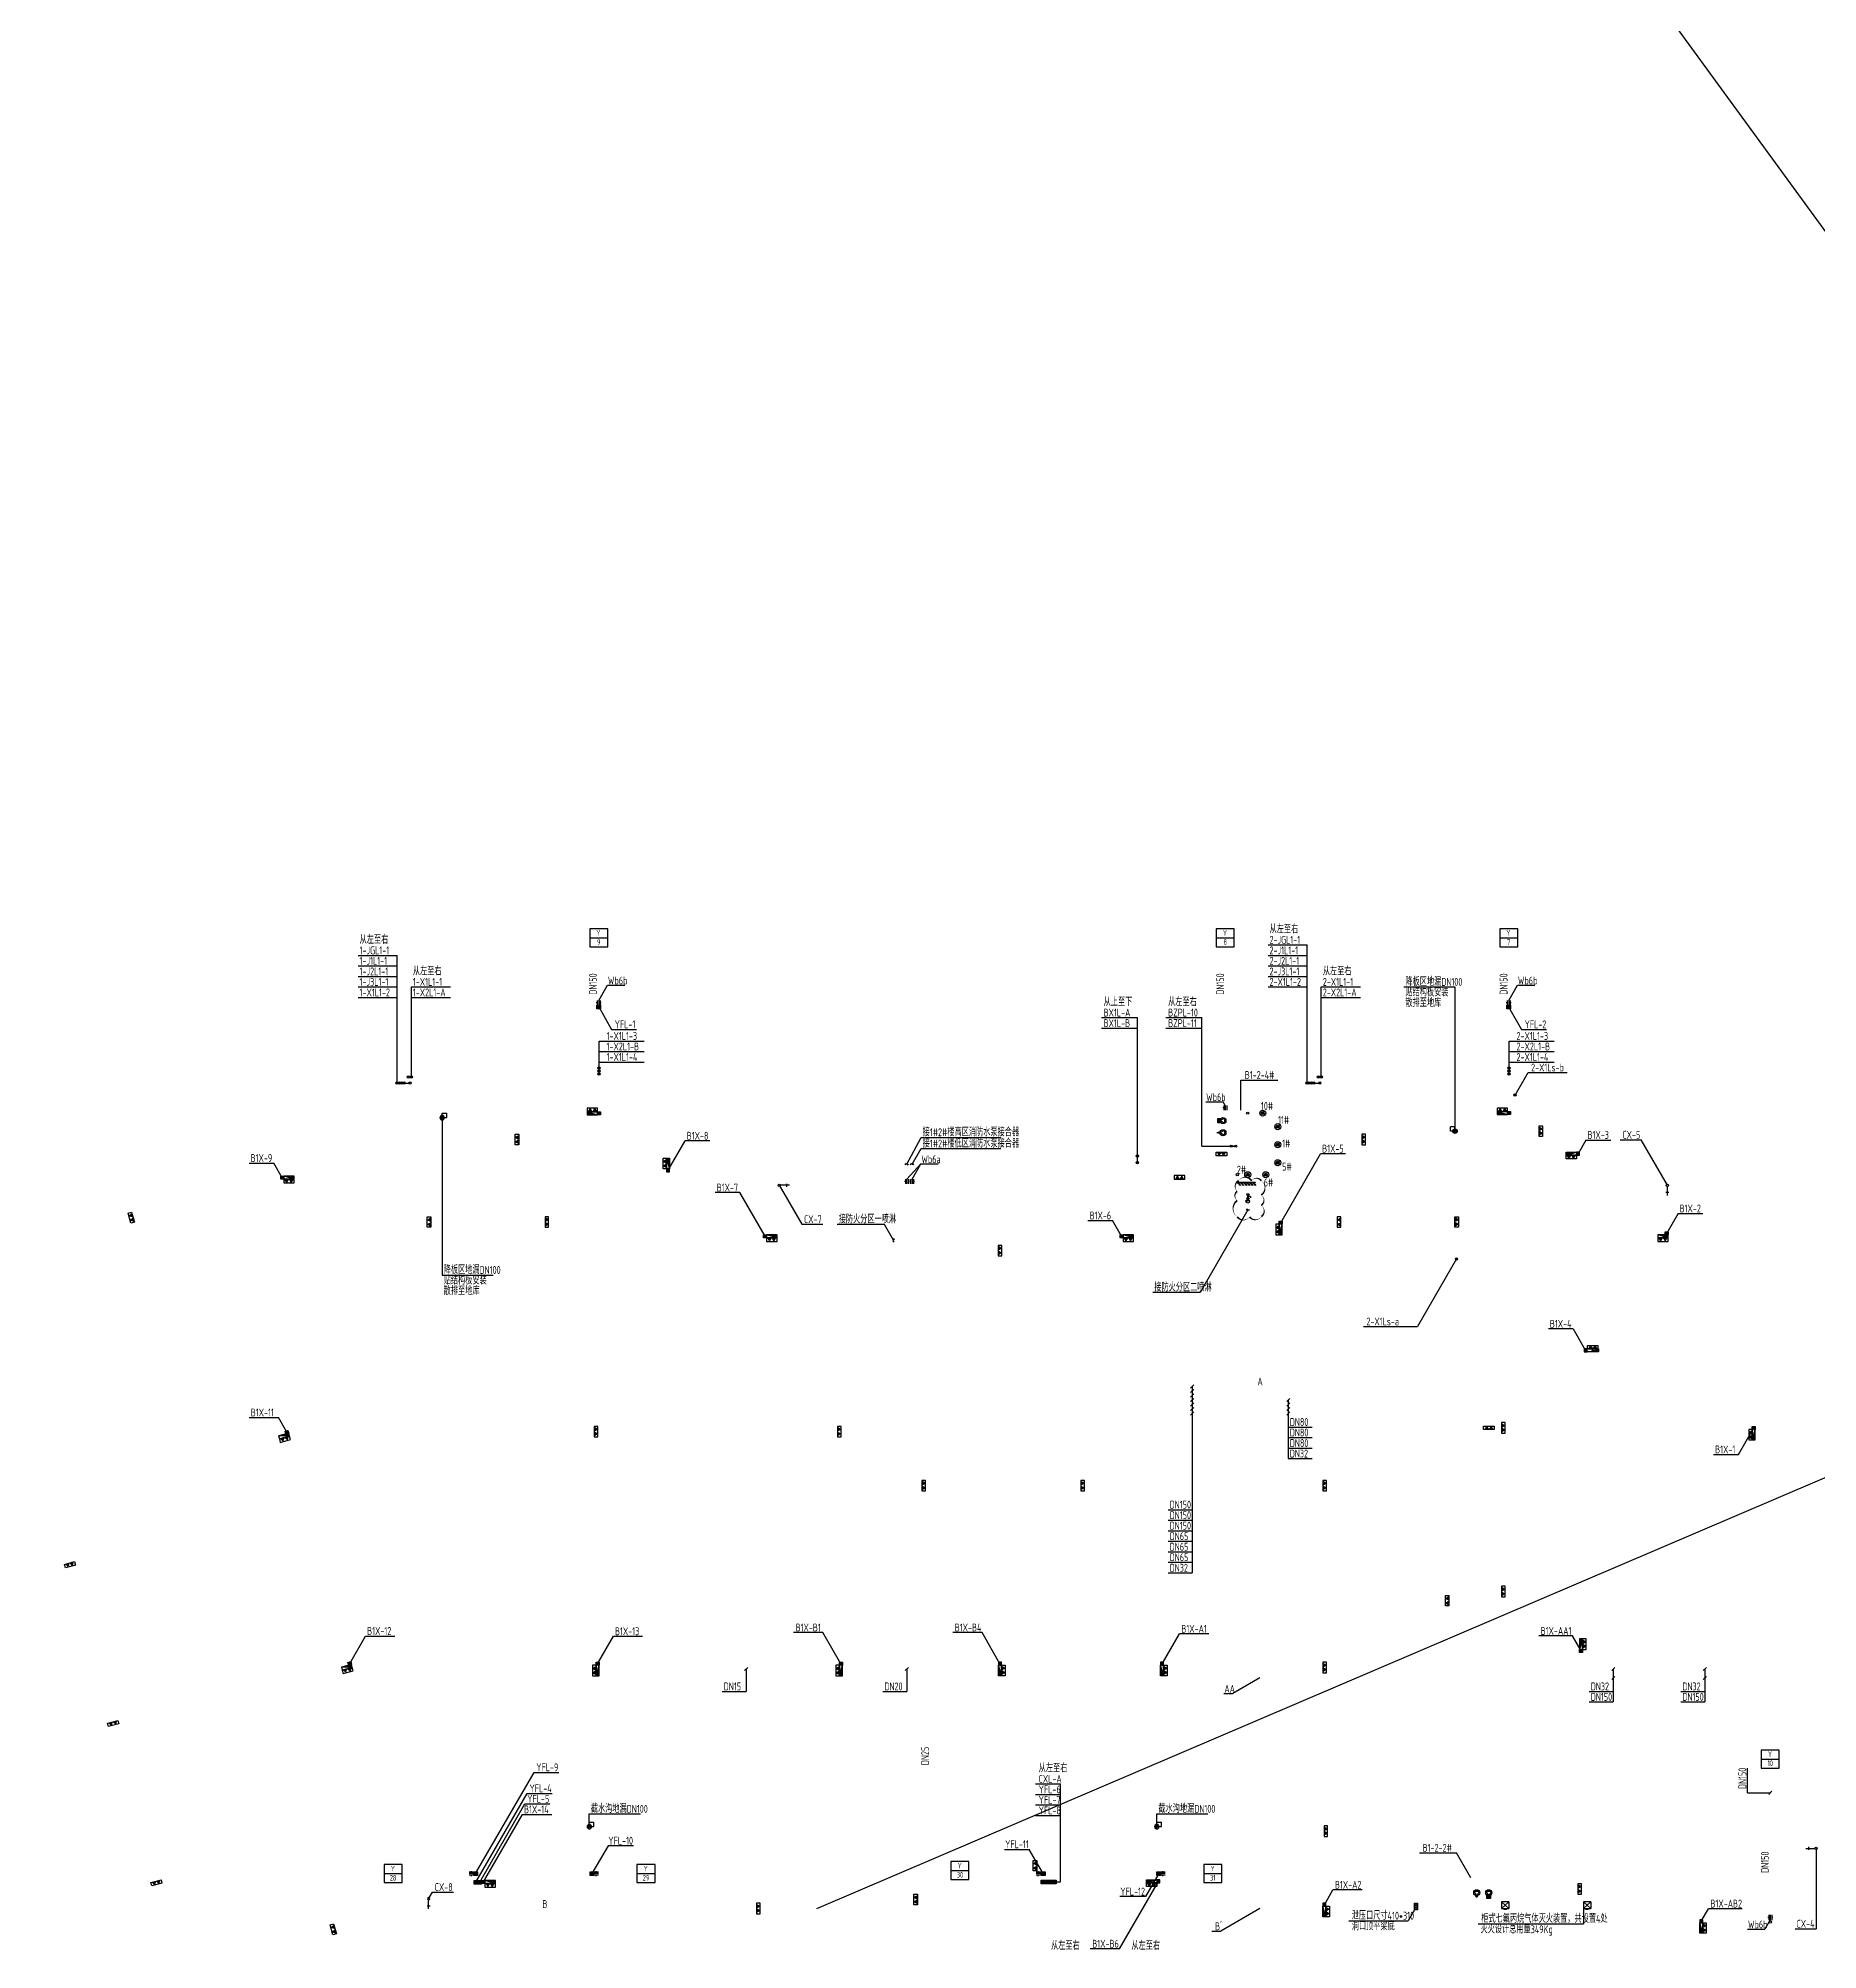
# Model space of a CAD drawing. Header units: millimetres. Extents: x -104227 to 2378000, y -101687 to 2248640.
# Drawn here: x 913571 to 1032086, y 1121032 to 1248287 of the extents above; entities that cross this region are included whole.
import ezdxf
from ezdxf.enums import TextEntityAlignment as Align

# ---------------------------------------------------------------- set-up
doc = ezdxf.new("R2010")
doc.units = ezdxf.units.MM
doc.header["$LTSCALE"] = 500
doc.linetypes.add('CONTINOUS', pattern=[0])
doc.layers.get('DEFPOINTS').update_dxf_attribs({"color": 9})
for name, color, linetype in [('W-BUSH', 231, 'Continuous'), ('W-BUSH-NOTE', 231, 'Continuous'), ('W-DRAI-DIMS', 51, 'Continuous'), ('W-DRAI-EQPM', 50, 'Continuous'), ('W-DRAI-FLDR', 50, 'Continuous'), ('W-DRAI-NOTE', 50, 'Continuous'), ('W-EQPM', 40, 'Continuous'), ('W-FRPT-EXTG', 140, 'Continuous'), ('W-FRPT-HYDT', 140, 'Continuous'), ('W-FRPT-HYDT-DIMS', 61, 'Continuous'), ('W-FRPT-HYDT-EQPM', 60, 'Continuous'), ('W-FRPT-NOTE', 60, 'Continuous'), ('W-FRPT-SPRL-DIMS', 61, 'Continuous'), ('W-FRPT-SPRL-EQPM', 60, 'Continuous'), ('W-FRPT-SPRL-PIPE', 2, 'Continuous'), ('W-RAIN-DIMS', 61, 'Continuous'), ('W-RAIN-EQPM', 60, 'Continuous'), ('W-RAIN-NOTE', 60, 'Continuous'), ('W-WSUP-COOL-PIPE', 3, 'Continuous'), ('W-WSUP-DIMS', 41, 'Continuous'), ('W-WSUP-EQPM', 40, 'Continuous')]:
    doc.layers.add(name, color=color, linetype=linetype)
doc.layers.add('W-POST', color=10, linetype='Continuous', plot=False)
doc.styles.add('TH-STYLE3', font='tssdeng.shx', dxfattribs={"width": 0.7, "bigfont": 'tssdchn.shx'})

# ---------------------------------------------------------------- blocks, each defined once
blk = doc.blocks.new('*U170')
for points in [[(-100, 0, 1), (100, 0, 1)], [(0, 100), (0, -100, 0.4142136), (100, 0, 0.4142136)]]:
    blk.add_hatch(color=256).paths.add_polyline_path(points)
h = blk.add_hatch(color=256)
h.paths.add_polyline_path([(0, 100), (0, 0), (100, 0, 0.4142136)])
h.paths.add_polyline_path([(0, -100), (0, 0), (-100, 0, 0.4142136)])
blk.add_line((0, 100), (0, -100))
for radius in [200, 100]:
    blk.add_circle((0, 0), radius)
blk = doc.blocks.new('*U200')
at = {"linetype": 'CONTINOUS'}
h = blk.add_hatch(dxfattribs=at)
h.set_pattern_fill('ANSI31', color=256, scale=150, angle=180, style=0)
h.set_pattern_definition([(315, (-384620.485, -22544.052), (-13.25825215, -13.25825215), [])])
h.paths.add_polyline_path([(163, 59), (237, 59), (237, 126), (163, 126)])
h = blk.add_hatch(dxfattribs=at)
h.set_pattern_fill('ANSI31', color=256, scale=150, angle=180, style=0)
h.set_pattern_definition([(225, (385320.485, -22544.052), (13.25825215, -13.25825215), [])])
h.paths.add_polyline_path([(537, 59), (463, 59), (463, 126), (537, 126)])
for p, q in [((200, 207), (100, 34)), ((300, 34), (100, 34)), ((200, 207), (300, 34)), ((500, 207), (400, 34)), ((400, 34), (600, 34)), ((500, 207), (600, 34))]:
    blk.add_line(p, q, dxfattribs=at)
for points in [[(700, 0), (700, 240), (0, 240), (0, 0)], [(163, 59), (237, 59), (237, 126), (163, 126)], [(537, 59), (463, 59), (463, 126), (537, 126)]]:
    blk.add_lwpolyline(points, close=True, dxfattribs=at)
blk = doc.blocks.new('*U327')
blk.add_hatch(color=256).paths.add_polyline_path([(0, 200), (700, 0), (0, 0)])
for p, q in [((0, 200), (0, 0)), ((700, 200), (0, 200)), ((0, 200), (700, 0)), ((0, 0), (700, 0)), ((700, 0), (700, 200))]:
    blk.add_line(p, q)
blk = doc.blocks.new('单栓消火栓侧接')
at = {"layer": 'DEFPOINTS'}
for p, q in [((885842, 1182528), (885642, 1182728)), ((885642, 1182528), (885842, 1182728))]:
    blk.add_line(p, q, dxfattribs=at)
blk.add_lwpolyline([(885642, 1182728), (885842, 1182728), (885842, 1182528), (885642, 1182528)], close=True, dxfattribs=at)
at = {"layer": 'W-FRPT-HYDT-EQPM'}
blk.add_circle((885742, 1182628), 75, dxfattribs=at)
at = {"layer": 'W-FRPT-EXTG'}
blk.add_blockref('*U200', (884942, 1182728), dxfattribs=at)
at = {"layer": 'W-FRPT-HYDT'}
blk.add_blockref('*U327', (884942, 1182528), dxfattribs=at)
blk = doc.blocks.new('单栓消火栓背接')
at = {"layer": 'DEFPOINTS'}
for p, q in [((886233, 1182328), (886033, 1182528)), ((886033, 1182328), (886233, 1182528))]:
    blk.add_line(p, q, dxfattribs=at)
blk.add_lwpolyline([(886033, 1182528), (886233, 1182528), (886233, 1182328), (886033, 1182328)], close=True, dxfattribs=at)
at = {"layer": 'W-FRPT-HYDT-EQPM'}
blk.add_circle((886133, 1182428), 75, dxfattribs=at)
at = {"layer": 'W-FRPT-EXTG'}
blk.add_blockref('*U200', (886033, 1182728), dxfattribs=at)
at = {"layer": 'W-FRPT-HYDT'}
blk.add_blockref('*U327', (886033, 1182528), dxfattribs=at)
blk = doc.blocks.new('*U330')
blk.add_hatch(color=256).paths.add_polyline_path([(0, 0), (750, 0), (0, 200)])
for p, q in [((0, 200), (0, 0)), ((750, 200), (0, 200)), ((0, 0), (750, 0)), ((325, 250), (425, 250)), ((375, 150), (375, 250)), ((750, 0), (750, 200))]:
    blk.add_line(p, q)
blk.add_circle((375, 150), 50)
blk = doc.blocks.new('单栓带卷盘立管组')
at = {"layer": 'DEFPOINTS'}
for p, q in [((883782, 1189914), (883982, 1190114)), ((883982, 1189914), (883782, 1190114))]:
    blk.add_line(p, q, dxfattribs=at)
blk.add_lwpolyline([(883982, 1190114), (883782, 1190114), (883782, 1189914), (883982, 1189914)], close=True, dxfattribs=at)
at = {"layer": 'W-FRPT-HYDT-EQPM'}
blk.add_circle((883882, 1190014), 75, dxfattribs=at)
at = {"layer": 'W-FRPT-EXTG', "extrusion": (0, 0, -1), "zscale": -1}
blk.add_blockref('*U200', (-884707, 1190114), dxfattribs=at)
at = {"layer": 'W-FRPT-HYDT', "extrusion": (0, 0, -1), "zscale": -1}
blk.add_blockref('*U330', (-884732, 1189914), dxfattribs=at)
blk = doc.blocks.new('水力警铃')
at = {"layer": 'W-FRPT-SPRL-EQPM'}
for p, q in [((-100, 0), (100, 0)), ((3, 127), (46, 193)), ((46, 193), (65, 125)), ((65, 125), (128, 211))]:
    blk.add_line(p, q, dxfattribs=at)
blk.add_arc((0, 0), 100, 0, 180, dxfattribs=at)
blk = doc.blocks.new('*U245')
for p, q in [((-46, 20), (-75, -4)), ((-46, 20), (-12, 48)), ((38, 32), (-38, -32)), ((17, 73), (-12, 48)), ((57, 48), (38, 32)), ((75, 4), (46, -20)), ((-38, -32), (-57, -48)), ((12, -48), (-17, -73)), ((12, -48), (46, -20))]:
    blk.add_line(p, q)
blk.add_circle((0, 0), 75)
at = {"layer": 'DEFPOINTS'}
for p, q in [((0, 150), (-150, 150)), ((-150, 0), (-150, 150)), ((0, 0), (-150, 0)), ((0, 0), (0, 150))]:
    blk.add_line(p, q, dxfattribs=at)
blk = doc.blocks.new('*U270')
for p, q in [((-100, 0), (-100, -300)), ((100, 0), (100, -300)), ((-100, -150), (-160, -150)), ((160, -150), (100, -150))]:
    blk.add_line(p, q)
at = {"layer": 'DEFPOINTS'}
blk.add_line((0, 0), (0, -300), dxfattribs=at)
blk = doc.blocks.new('压力废水排出管')
blk.add_circle((109673176, -9743579), 75)
at = {"layer": 'DEFPOINTS'}
for p, q in [((109673004, -9743538), (109673348, -9743620)), ((109673135, -9743751), (109673217, -9743407))]:
    blk.add_line(p, q, dxfattribs=at)
blk.add_lwpolyline([(109673004, -9743538), (109673217, -9743407), (109673348, -9743620), (109673135, -9743751)], close=True, dxfattribs=at)
blk = doc.blocks.new('重力流雨水井编号')
at = {"layer": 'W-RAIN-EQPM'}
blk.add_lwpolyline([(-400, 0), (400, 0), (400, 800), (-400, 800)], close=True, dxfattribs=at)
at = {"layer": 'W-RAIN-NOTE'}
blk.add_line((-400, 400), (400, 400), dxfattribs=at)
at = {"layer": 'W-RAIN-NOTE', "style": 'TH-STYLE3', "width": 0.7}
blk.add_text('Y', height=250, rotation=0, dxfattribs=at).set_placement((-12, 620, 3564), align=Align.MIDDLE)
at = {"layer": 'W-RAIN-NOTE', "style": 'TH-STYLE3', "width": 0.7, "flags": 8}
blk.add_attdef('-', text='', height=250, rotation=0, dxfattribs=at).set_placement((0, 90), align=Align.CENTER)
blk = doc.blocks.new('*U352')
for p, q in [((-173, -350), (0, -50)), ((173, -350), (-173, -350)), ((0, -50), (173, -350)), ((627, -350), (800, -50)), ((973, -350), (627, -350)), ((800, -50), (973, -350))]:
    blk.add_line(p, q)
for centre, radius in [((0, 0), 50), ((800, 0), 50), ((0, -250), 200), ((800, -250), 200)]:
    blk.add_circle(centre, radius)
at = {"layer": 'DEFPOINTS'}
blk.add_line((0, 0), (0, 150), dxfattribs=at)
blk = doc.blocks.new('*U357')
for p, q in [((-100, 0), (-100, -350)), ((100, 0), (100, -350)), ((-100, -175), (-160, -175)), ((160, -175), (100, -175))]:
    blk.add_line(p, q)
at = {"layer": 'DEFPOINTS'}
blk.add_line((0, 0), (0, -350), dxfattribs=at)
blk = doc.blocks.new('221')
for p, q in [((2142125.8, 732282.6), (2142125.8, 732287.7)), ((2142125.8, 732287.7), (2142131.3, 732287.7)), ((2142131.3, 732287.7), (2142125.8, 732282.6)), ((2142125.8, 732287.7), (2142131.3, 732282.6)), ((2142131.3, 732282.6), (2142125.8, 732282.6)), ((2142129.4, 732288.4), (2142127.7, 732288.4)), ((2142127.7, 732288.4), (2142127.7, 732287.7)), ((2142129.4, 732288.4), (2142129.4, 732287.7)), ((2142131.3, 732282.6), (2142131.3, 732287.7))]:
    blk.add_line(p, q)
blk = doc.blocks.new('*U217')
at = {"layer": 'W-WSUP-COOL-PIPE'}
blk.add_line((-300, 0), (0, 0), dxfattribs=at)
at = {"layer": 'W-WSUP-EQPM'}
blk.add_line((-200, -50), (-200, 50), dxfattribs=at)
blk = doc.blocks.new('冲洗给水')
at = {"layer": 'W-WSUP-EQPM'}
blk.add_circle((957645, 1148834), 75, dxfattribs=at)
at = {"layer": 'W-WSUP-EQPM', "xscale": 2, "yscale": 2, "zscale": 2}
blk.add_blockref('*U217', (957570, 1148834), dxfattribs=at)
blk = doc.blocks.new('A$C3EEB217A')
at = {"layer": 'W-FRPT-EXTG', "xscale": -1}
for p, rotation in [((1013524, 1175177, 0), 270), ((945571, 1175326), 90), ((992024, 1174127, 0), 180), ((919793, 1170140), 105.2024943753134), ((939724, 1169827, 0), 90), ((1007924, 1169127, 0), 270), ((915322, 1146687), 195.2026553581341), ((1007524, 1144627, 0), 90), ((918194, 1136120, 0), 195.2026553581341), ((980074, 1126977, 0), 90), ((921076, 1125514), 195.2026553581341), ((972124, 1124727, 0), 90)]:
    blk.add_blockref('*U200', p, dxfattribs=dict(at, rotation=rotation))
at = {"layer": 'W-FRPT-EXTG'}
for p, rotation in [((1001724, 1175327), 270), ((947324, 1169827, 0), 270), ((1000324, 1169127, 0), 90), ((977504, 1167927), 270), ((950604, 1155877), 270), ((966795, 1155877), 270), ((1011024, 1156127, 0), 270), ((972424, 1152277, 0), 270), ((983004, 1152277), 270), ((999124, 1152277), 270), ((1011024, 1145227, 0), 270), ((999124, 1140177, 0), 270), ((999204, 1129277), 270), ((1016104, 1125427), 270), ((961404, 1124127), 270)]:
    blk.add_blockref('*U200', p, dxfattribs=dict(at, rotation=rotation))
blk.add_blockref('*U200', (989224, 1172327, 0), dxfattribs=at)
at = {"layer": 'W-FRPT-EXTG', "xscale": -1}
blk.add_blockref('*U200', (1010524, 1155657, 0), dxfattribs=at)
at = {"layer": 'W-FRPT-EXTG', "extrusion": (0.000312651, -0.000743393, 1), "xscale": -1.000000000000003, "rotation": 105.2081779345279}
blk.add_blockref('*U200', (933244, 1122758, -543), dxfattribs=at)
blk = doc.blocks.new('水流指示器')
for p, q in [((-29, 82), (-29, -78)), ((-29, -78), (67, -78))]:
    blk.add_line(p, q)
blk.add_circle((0, 0), 120)
blk = doc.blocks.new('遥控信号阀')
for p, q in [((0, 90), (0, -90)), ((0, 90), (300, -90)), ((0, -90), (300, 90)), ((150, 180), (150, 0)), ((150, 180), (246, 180)), ((300, 90), (300, -90))]:
    blk.add_line(p, q)
blk = doc.blocks.new('*U239')
at = {"layer": 'DEFPOINTS'}
blk.add_lwpolyline([(56982, -10422, 0, 120, -0.5205671), (57933, -10422, 0, 120, -0.5205671), (58622, -10422, 0, 120, -0.5205671), (59369, -10422, 0, 120, -0.5205671), (59382, -11199, 0, 120, -0.5205671), (59382, -12020, 0, 120, -0.5205671), (58298, -12022, 0, 120, -0.5205671), (57688, -12022, 0, 120, -0.5205671), (56982, -11929, 0, 120, -0.5205671), (56982, -11059, 0, 120, -0.5205671)], format="xyseb", close=True, dxfattribs=at)
at = {"layer": 'W-FRPT-SPRL-PIPE'}
blk.add_line((58182, -11322), (58232, -11322), dxfattribs=at)
at = {"layer": 'W-FRPT-HYDT-EQPM'}
for name, p in [('遥控信号阀', (57882, -11322)), ('水流指示器', (58352, -11322))]:
    blk.add_blockref(name, p, dxfattribs=at)

msp = doc.modelspace()

# ---------------------------------------------------------------- linework, layer by layer
at = {"layer": 'W-BUSH-NOTE'}
for p, q in [((950898.61, 1184227.62), (951486.92, 1185246.61)), ((951486.92, 1185246.61), (952636.92, 1185246.61)), ((1011500.72, 1184227.49), (1012089.04, 1185246.49)), ((1012089.04, 1185246.49), (1013239.04, 1185246.49)), ((991328.66, 1177478.91, 0), (992478.66, 1177478.91, 0)), ((992623.89, 1177227.37, 0), (992478.66, 1177478.91, 0)), ((971423.9, 1172327.37), (972362.21, 1173346.37)), ((971773.9, 1172327.37), (972362.21, 1173346.37)), ((972362.21, 1173346.37), (973512.21, 1173346.37)), ((1027414.85, 1122405.47), (1028564.85, 1122405.47)), ((1028923.91, 1123027.37), (1028564.85, 1122405.47))]:
    msp.add_line(p, q, dxfattribs=at)
at = {"layer": 'W-DRAI-DIMS'}
for p, q in [((942725.11, 1125522.92, 0), (946142.55, 1131442.1, 0)), ((946142.55, 1131442.1, 0), (947792.55, 1131442.1, 0)), ((979998.89, 1132072.92), (981648.9, 1132072.92)), ((979998.89, 1131372.92), (981648.9, 1131372.92)), ((981648.89, 1125547.92), (981648.89, 1132072.92)), ((942975.11, 1125522.92, 0), (945988.4, 1130742.1, 0)), ((945988.4, 1130742.1, 0), (947638.4, 1130742.1, 0)), ((979998.9, 1130672.92), (981648.9, 1130672.92)), ((979998.89, 1129972.92), (981648.89, 1129972.92)), ((1005568.87, 1127481.52, 0), (1008018.87, 1127481.52, 0)), ((1008973.89, 1125827.37, 0), (1008018.87, 1127481.52, 0)), ((980498.9, 1125547.92), (981648.89, 1125547.92))]:
    msp.add_line(p, q, dxfattribs=at)
at = {"layer": 'W-DRAI-EQPM'}
for centre in [(940473.9, 1176427.37), (1007923.9, 1175527.37)]:
    msp.add_circle(centre, 75, dxfattribs=at)
at = {"layer": 'W-DRAI-NOTE'}
for p, q in [((1004523.9, 1185127.37), (1007923.9, 1185127.37)), ((1007923.9, 1185127.37), (1007923.9, 1175527.37)), ((940473.9, 1176427.37), (940473.9, 1165950.45)), ((940473.9, 1165950.45), (943873.9, 1165950.45))]:
    msp.add_line(p, q, dxfattribs=at)
at = {"layer": 'W-FRPT-HYDT'}
for p, q in [((1005223.9, 1123697.37), (1005423.9, 1124127.42)), ((1005223.9, 1124127.37), (1005423.9, 1123697.42))]:
    msp.add_line(p, q, dxfattribs=at)
msp.add_lwpolyline([(1005223.9, 1123697.37), (1005223.9, 1124127.37), (1005423.8, 1124127.42), (1005423.9, 1123697.42)], close=True, dxfattribs=at)
at = {"layer": 'W-FRPT-HYDT-DIMS'}
for p, q in [((984373.9, 1183084.4), (986773.9, 1183084.4)), ((984373.9, 1182384.4), (986773.9, 1182384.4)), ((986773.9, 1173427.37), (986773.9, 1183084.4)), ((988673.9, 1183084.4), (991073.9, 1183084.4)), ((988673.9, 1182384.4), (991073.9, 1182384.4)), ((991073.9, 1174527.37), (991073.9, 1183084.4)), ((955519.41, 1172931.86), (956646.31, 1174883.7)), ((958296.31, 1174883.7), (956646.31, 1174883.7)), ((1016649.27, 1174937.35), (1016123.9, 1174027.37)), ((1016649.27, 1174937.35), (1018299.27, 1174937.35)), ((927610.45, 1173403.29), (929260.45, 1173403.29)), ((929823.9, 1172427.37), (929260.45, 1173403.29)), ((991073.9, 1174527.37), (993323.9, 1174527.37)), ((996323.9, 1169427.37), (998978.7, 1174025.64)), ((1000628.7, 1174025.64), (998978.7, 1174025.64)), ((960293.82, 1171437.34), (958643.82, 1171437.34)), ((961973.9, 1168527.37), (960293.82, 1171437.34)), ((983469.09, 1169574.93), (985119.09, 1169574.93)), ((985723.9, 1168527.37), (985119.09, 1169574.93)), ((1022784.25, 1170044.34), (1022023.9, 1168727.37)), ((1022784.25, 1170044.34), (1024434.25, 1170044.34)), ((1015792.63, 1162367.16), (1014142.63, 1162367.16)), ((1015792.63, 1162367.16), (1016623.9, 1160927.37)), ((927618.83, 1156464.16), (929568.83, 1156464.16)), ((930132.28, 1155488.23), (929568.83, 1156464.16)), ((1026799.63, 1154003.28, 0), (1027823.9, 1155777.37)), ((1025149.63, 1154003.28, 0), (1026799.63, 1154003.28, 0)), ((934314.94, 1140096.29, 0.01), (935366.54, 1141917.71, 0.01)), ((935366.54, 1141917.71, 0.01), (937316.54, 1141917.71, 0.01)), ((950823.9, 1140077.37), (951875.49, 1141898.79)), ((951875.49, 1141898.79), (953825.49, 1141898.79)), ((965828.28, 1142148.24, 0), (963878.28, 1142148.24, 0)), ((967023.9, 1140077.37), (965828.28, 1142148.24, 0)), ((976428.27, 1142148.24, 0), (974478.27, 1142148.24, 0)), ((977623.89, 1140077.37), (976428.27, 1142148.24, 0)), ((988423.89, 1140077.37), (989570.73, 1142063.74, 0)), ((991520.73, 1142063.74, 0), (989570.73, 1142063.74, 0)), ((1015750.48, 1141920.56, 0), (1013500.48, 1141920.56, 0)), ((1016323.9, 1140927.37), (1015750.48, 1141920.56, 0)), ((994923.9, 1139127.37), (993126.78, 1138089.8)), ((992526.78, 1138089.8), (993126.78, 1138089.8)), ((943223.9, 1125547.92), (945818.61, 1130042.1)), ((945818.61, 1130042.1), (947768.61, 1130042.1)), ((985586.46, 1121095.8, 0), (988173.89, 1125577.37)), ((999223.9, 1124027.37), (999797.31, 1125020.56, 0)), ((1001747.31, 1125020.56, 0), (999797.31, 1125020.56, 0)), ((994923.9, 1123777.37), (992332.55, 1122281.26)), ((1005223.9, 1123697.42), (1004800.08, 1122963.35)), ((1016473.89, 1123773.91), (1016473.89, 1122759.93)), ((1024323.81, 1122927.37), (1024808.45, 1123766.79, 0)), ((1027058.45, 1123766.79, 0), (1024808.45, 1123766.79, 0)), ((1000850.08, 1122963.35), (1004800.08, 1122963.35)), ((1009473.89, 1122759.93), (1016473.89, 1122759.93)), ((991732.55, 1122281.26), (992332.55, 1122281.26)), ((985586.46, 1121095.8, 0.33), (983636.46, 1121095.8, 0.33))]:
    msp.add_line(p, q, dxfattribs=at)
at = {"layer": 'W-FRPT-HYDT-EQPM'}
for centre in [(950924.19, 1179727.07, 3000), (1011524.19, 1179727.07, 3000), (938223.9, 1179127.07), (938324.52, 1178727.37), (938424.22, 1179126.78), (950924.19, 1179527.07), (950924.19, 1179327.07), (998824.22, 1179126.78, 3000), (998924.52, 1178727.37), (999024.22, 1179126.78), (1011524.19, 1179527.07), (1011524.19, 1179327.07), (1011925.43, 1177927.37), (986773.9, 1173877.37), (986773.9, 1173427.37), (1008025.14, 1167025.78)]:
    msp.add_circle(centre, 75, dxfattribs=at)
at = {"layer": 'W-FRPT-NOTE'}
for p, q in [((971423.9, 1173327.37), (972373.9, 1175116.6)), ((972373.9, 1175116.6), (977673.9, 1175116.6)), ((971773.9, 1173327.37), (972373.9, 1174366.6)), ((972373.9, 1174366.6), (977673.9, 1174366.6))]:
    msp.add_line(p, q, dxfattribs=at)
for points in [[(971315.68, 1173294.9), (971379.16, 1173374.85), (971468.63, 1173279.9), (971532.11, 1173359.85)], [(971665.68, 1173294.9), (971729.16, 1173374.85), (971818.63, 1173279.9), (971882.11, 1173359.85)], [(994232.11, 1170319.72), (994168.63, 1170239.77), (994079.16, 1170334.72), (994015.68, 1170254.77)], [(970504.34, 1168385.58), (970584.29, 1168322.1), (970489.34, 1168232.64), (970569.29, 1168169.16)]]:
    msp.add_spline(points, degree=3, dxfattribs=at)
at = {"layer": 'W-FRPT-SPRL-DIMS'}
for p, q in [((994123.9, 1170287.25), (990947.51, 1164785.58)), ((969932.01, 1169324.93), (966782.01, 1169324.93, 0)), ((970536.82, 1168277.37), (969932.01, 1169324.93)), ((990947.51, 1164785.58), (987797.51, 1164785.58, 0))]:
    msp.add_line(p, q, dxfattribs=at)
at = {"layer": 'W-FRPT-SPRL-EQPM'}
for centre in [(994123.9, 1176727.49), (993023.9, 1174527.37), (993323.9, 1174527.37), (993423.9, 1172627.37)]:
    msp.add_circle(centre, 75, dxfattribs=at)
at = {"layer": 'W-POST', "color": 2}
for points in [[(1113623.06, 1124426.9), (744122.36, 1630640.58)], [(965423.9, 1123777.37), (1837614.94, 1496551.6)]]:
    msp.add_lwpolyline(points, dxfattribs=at)
at = {"layer": 'W-RAIN-DIMS'}
for p, q in [((950898.61, 1183797.92), (951761.82, 1182302.78)), ((1011498.89, 1183796.09), (1012362.11, 1182300.96)), ((951761.82, 1182302.78), (953411.82, 1182302.78)), ((1012362.11, 1182300.96), (1014012.11, 1182300.96)), ((993673.9, 1178927.37), (996123.9, 1178927.37)), ((993673.9, 1176927.49), (993673.9, 1178927.37)), ((942698.89, 1126102.37), (946590.08, 1132842.1)), ((946590.08, 1132842.1), (948240.08, 1132842.1)), ((1027398.92, 1131480.79, -0.09), (1027398.92, 1133130.79, -0.09)), ((1027398.92, 1131480.79, -0.09), (1028923.92, 1131480.79, -0.09)), ((1028817.85, 1131374.72, -0.09), (1029029.98, 1131586.86, -0.09)), ((951518.51, 1127955), (950448.89, 1126102.37)), ((953218.51, 1127955), (951518.51, 1127955)), ((977917.11, 1127717.91), (979567.11, 1127717.91)), ((980499.84, 1126102.37), (979567.11, 1127717.91)), ((988199.56, 1126102.21), (987314.89, 1124569.92)), ((987314.89, 1124569.92), (985614.89, 1124569.92))]:
    msp.add_line(p, q, dxfattribs=at)
at = {"layer": 'W-RAIN-EQPM'}
msp.add_circle((1028923.92, 1122877.37), 75, dxfattribs=at)
at = {"layer": 'W-RAIN-NOTE'}
for p, q in [((950273.62, 1130077.37), (953673.62, 1130077.37)), ((950273.62, 1129377.37), (950273.62, 1130077.37)), ((988073.62, 1130077.37), (991473.62, 1130077.37)), ((988073.62, 1129377.37), (988073.62, 1130077.37))]:
    msp.add_line(p, q, dxfattribs=at)
at = {"layer": 'W-WSUP-DIMS'}
for p, q in [((995473.9, 1187927.37), (998073.9, 1187927.37)), ((998073.9, 1178727.37, 3000), (998073.9, 1187927.37, 3000)), ((934873.9, 1187227.37), (937473.9, 1187227.37)), ((934873.9, 1186527.37), (937473.9, 1186527.37)), ((937473.9, 1178727.37, 3000), (937473.9, 1187227.37, 3000)), ((995473.9, 1187227.37), (998073.9, 1187227.37)), ((995473.9, 1186527.37), (998073.9, 1186527.37)), ((934873.9, 1185827.37), (937473.9, 1185827.37)), ((934873.9, 1185127.37), (937473.9, 1185127.37)), ((938423.9, 1179127.07), (938422.66, 1185127.37)), ((938422.66, 1185127.37), (941022.17, 1185127.37)), ((995473.9, 1185827.37), (998073.9, 1185827.37)), ((995473.9, 1185127.37), (998073.9, 1185127.37)), ((999023.9, 1179126.78), (999022.66, 1185127.37)), ((999022.66, 1185127.37), (1001622.17, 1185127.37)), ((934873.9, 1184427.37), (937473.9, 1184427.37)), ((938422.17, 1184427.37), (941022.17, 1184427.37)), ((999022.17, 1184427.37), (1001622.17, 1184427.37)), ((950924.19, 1179327.07), (950924.19, 1181527.37)), ((950924.19, 1181527.37), (953924.19, 1181527.37)), ((1011524.19, 1179327.07), (1011524.19, 1181527.37)), ((1011524.19, 1181527.37), (1014524.19, 1181527.37)), ((950924.19, 1180827.37), (953924.19, 1180827.37)), ((950924.19, 1180127.37), (953924.19, 1180127.37)), ((1011524.19, 1180127.37), (1014524.19, 1180127.37)), ((1011524.69, 1180827.37), (1014524.19, 1180827.37)), ((937473.9, 1178727.37, 3000), (938324.19, 1178727.67)), ((938223.9, 1179127.07), (938423.9, 1179127.07)), ((998073.9, 1178727.37, 3000), (998924.19, 1178727.67)), ((998823.9, 1179127.07), (999023.9, 1179126.78)), ((1011925.43, 1177927.37), (1012791.46, 1179427.37)), ((1012791.46, 1179427.37), (1015391.46, 1179427.37)), ((1018928.71, 1174950.11, 0), (1020328.71, 1174950.11, 0)), ((1022073.9, 1171927.37), (1020328.71, 1174950.11)), ((962923.9, 1171927.37), (964423.9, 1169329.3)), ((964423.9, 1169329.3), (965823.9, 1169329.3)), ((1008025.14, 1167028.96), (1005423.9, 1162523.48)), ((1001823.9, 1162523.48), (1005423.9, 1162523.48)), ((990317.83, 1158421.36, -0.33), (990529.96, 1158633.5, -0.33)), ((990317.83, 1158121.36, -0.65), (990529.96, 1158333.5, -0.65)), ((990317.83, 1157821.3, -0.33), (990529.96, 1158033.44, -0.33)), ((990423.9, 1158527.37, -0.42), (990423.9, 1146127.37, -1.64)), ((990317.83, 1157521.3, -0.51), (990529.96, 1157733.44, -0.51)), ((990317.83, 1157221.3, -0.54), (990529.96, 1157433.44, -0.54)), ((990317.83, 1156921.3), (990529.96, 1157133.44)), ((990317.83, 1156621.3, 0.41), (990529.96, 1156833.44, 0.41)), ((996717.83, 1157521.37, -0.24), (996929.96, 1157733.5, -0.24)), ((996717.83, 1157221.37, -0.57), (996929.96, 1157433.5, -0.57)), ((996717.83, 1156921.3, -0.24), (996929.96, 1157133.44, -0.24)), ((996717.83, 1156621.31, -0.42), (996929.96, 1156833.44, -0.42)), ((996823.9, 1157627.37, -0.33), (996823.9, 1153727.37, -0.72)), ((996823.9, 1155827.37, -0.46), (998423.9, 1155827.37, -0.46)), ((996823.9, 1155127.37, -0.46), (998423.9, 1155127.37, -0.46)), ((996823.9, 1154427.37, -0.46), (998423.9, 1154427.37, -0.46)), ((996823.9, 1153727.37, -0.46), (998423.9, 1153727.37, -0.46)), ((988823.9, 1150327.37, 0.41), (990423.9, 1150327.37, 0.41)), ((988823.9, 1149627.37, 0.41), (990423.9, 1149627.37, 0.41)), ((988823.9, 1148927.37, 0.41), (990423.9, 1148927.37, 0.41)), ((988823.9, 1148227.37, 0.41), (990423.9, 1148227.37, 0.41)), ((988823.9, 1147527.37, 0.41), (990423.9, 1147527.37, 0.41)), ((988823.9, 1146827.37, 0.41), (990423.9, 1146827.37, 0.41)), ((988823.9, 1146127.37, 0.41), (990423.9, 1146127.37, 0.41)), ((960617.83, 1139621.3), (960829.96, 1139833.44)), ((960723.9, 1139727.37), (960723.9, 1138227.37)), ((971317.83, 1139621.3), (971529.96, 1139833.44)), ((971423.9, 1139727.37), (971423.9, 1138227.37)), ((1018361.67, 1139621.3), (1018573.81, 1139833.44)), ((1018361.67, 1139021.3), (1018573.81, 1139233.44)), ((1018467.74, 1139727.37), (1018467.74, 1137527.37)), ((1024461.68, 1139621.3, 0.34), (1024673.81, 1139833.44, 0.34)), ((1024461.68, 1139021.3, 0.34), (1024673.81, 1139233.44, 0.34)), ((1024567.74, 1139727.37, 0.34), (1024567.74, 1137527.37, 0.34)), ((959123.9, 1138227.37), (960723.9, 1138227.37)), ((969823.9, 1138227.37), (971423.9, 1138227.37)), ((1016867.74, 1138227.37), (1018467.74, 1138227.37)), ((1022967.74, 1138227.37, 0.34), (1024567.74, 1138227.37, 0.34)), ((1016867.74, 1137527.37), (1018467.74, 1137527.37)), ((1022967.74, 1137527.37, 0.34), (1024567.74, 1137527.37, 0.34)), ((1031973.9, 1127777.34), (1031973.9, 1122427.37)), ((939573.9, 1124427.37, 0), (939828.63, 1124868.58, 0)), ((939828.63, 1124868.58, 0), (941228.63, 1124868.58, 0)), ((1030573.9, 1122427.37), (1031973.9, 1122427.37))]:
    msp.add_line(p, q, dxfattribs=at)
at = {"layer": 'W-WSUP-EQPM'}
for centre in [(937473.9, 1178727.37), (937623.9, 1178727.37), (937773.9, 1178727.37, -1500), (937923.9, 1178727.37), (998073.9, 1178727.37), (998223.9, 1178727.37), (998373.9, 1178727.37, -1500), (998523.9, 1178727.37)]:
    msp.add_circle(centre, 75, dxfattribs=at)

# ---------------------------------------------------------------- block references
at = {"layer": 'W-BUSH'}
for name, p in [('*U270', (950898.61, 1184227.49)), ('*U270', (1011500.72, 1184227.49)), ('*U270', (992623.89, 1177227.37, 0)), ('*U270', (971423.9, 1172327.37)), ('*U270', (971773.9, 1172327.37)), ('*U357', (1028923.91, 1123352.5))]:
    msp.add_blockref(name, p, dxfattribs=at)
at = {"layer": 'W-BUSH', "rotation": 270}
for p in [(942573.89, 1126102.37), (950873.9, 1126102.37), (980324.56, 1126102.2), (988624.56, 1126102.2)]:
    msp.add_blockref('*U270', p, dxfattribs=at)
at = {"layer": 'W-DRAI-EQPM', "xscale": -1, "rotation": 121.6679516231648}
msp.add_blockref('压力废水排出管', (-64878526.32, 89404268.25, 0), dxfattribs=at)
at = {"layer": 'W-DRAI-EQPM', "rotation": 148.3320483768352}
for p in [(89170765.85, -64745227.3), (89171015.85, -64745227.3), (89208789.64, -64745202.3), (89209039.64, -64745202.3), (89209289.64, -64745202.3), (89238214.64, -64746172.85, 0)]:
    msp.add_blockref('压力废水排出管', p, dxfattribs=at)
at = {"layer": 'W-DRAI-FLDR', "yscale": 2, "zscale": 2}
for p, xscale in [((940473.9, 1176427.37), -2), ((1007923.9, 1175527.37), 2), ((950273.9, 1129227.37), -2), ((988073.9, 1129227.37), -2)]:
    msp.add_blockref('*U245', p, dxfattribs=dict(at, xscale=xscale))
at = {"layer": 'W-EQPM'}
for p, rotation in [((992223.9, 1175427.5, 0), 89.99999999999999), ((1010173.89, 1124577.37, 0), 180)]:
    msp.add_blockref('*U352', p, dxfattribs=dict(at, rotation=rotation))
at = {"layer": 'W-FRPT-EXTG'}
msp.add_blockref('A$C3EEB217A', (0, 0, 0), dxfattribs=at)
at = {"layer": 'W-FRPT-HYDT'}
for name, p in [('单栓消火栓侧接', (65182.01, -5902.78)), ('单栓消火栓侧接', (125782.01, -5901.06)), ('单栓带卷盘立管组', (132741.47, -29086.38))]:
    msp.add_blockref(name, p, dxfattribs=at)
at = {"layer": 'W-FRPT-HYDT', "xscale": -1}
for p, rotation in [((2138152.32, 2058669.26), 90), ((130382.01, 2356655.8), 180), ((-205004.53, 254335.48), 270), ((-194204.53, 254335.48), 270), ((102432, 2308205.8), 180), ((-183404.53, 238285.48), 270), ((-158304.62, 237185.48), 270)]:
    msp.add_blockref('单栓消火栓侧接', p, dxfattribs=dict(at, rotation=rotation))
at = {"layer": 'W-FRPT-HYDT'}
for name, p, rotation in [('单栓消火栓侧接', (1815565.79, 2355055.8), 180), ('单栓消火栓侧接', (2178952.32, 283685.48), 89.99999999999999), ('单栓消火栓侧接', (1847715.78, 2351155.8), 180), ('单栓消火栓侧接', (1871465.78, 2351155.8), 180), ('单栓消火栓背接', (1908157.02, 2351155.8), 180), ('单栓消火栓背接', (1475182.37, 2528910.7), 195.2026300950634), ('单栓消火栓侧接', (2210452.32, 270035.48), 89.99999999999999), ('单栓消火栓侧接', (-166304.53, 2026669.26), 270), ('单栓消火栓背接', (1479365.04, 2513518.76, 0.01), 195.2026300950634), ('单栓消火栓侧接', (2133452.32, 254335.48), 89.99999999999999), ('单栓消火栓侧接', (2149652.32, 254335.48), 89.99999999999999), ('单栓消火栓侧接', (1828965.78, 2308176.34), 180)]:
    msp.add_blockref(name, p, dxfattribs=dict(at, rotation=rotation))
at = {"layer": 'W-FRPT-HYDT-EQPM', "xscale": -88.39285714318976, "yscale": 88.39285714318976, "zscale": -88.39285714318976, "rotation": 179.9990618801421}
for p in [(-188336532.69, 65855878.28), (-188331082.69, 65855878.28)]:
    msp.add_blockref('221', p, dxfattribs=at)
at = {"layer": 'W-FRPT-SPRL-EQPM', "rotation": 270}
for name, p in [('*U170', (995123.9, 1176727.49)), ('*U170', (996123.9, 1175827.49)), ('*U170', (996123.9, 1174627.49)), ('*U170', (996123.9, 1173427.49)), ('*U239', (1005446.27, 1229209.37)), ('*U170', (994123.9, 1172627.37)), ('*U170', (995323.9, 1172627.37))]:
    msp.add_blockref(name, p, dxfattribs=at)
at = {"layer": 'W-FRPT-SPRL-EQPM', "xscale": -1, "rotation": 180}
for p in [(993523.42, 1172127.62), (993723.42, 1172127.62), (993923.42, 1172127.62), (994123.42, 1172127.62), (994323.42, 1172127.62), (994523.42, 1172127.62)]:
    msp.add_blockref('水力警铃', p, dxfattribs=at)
at = {"layer": 'W-RAIN-EQPM', "xscale": 1.5, "yscale": 1.5, "zscale": 1.5}
for p, values in [((950898.61, 1187800.98), {'-': '9'}), ((992623.89, 1187800.98), {'-': '8'}), ((1011500.72, 1187800.98), {'-': '7'}), ((1028923.92, 1133127.37), {'-': '10'}), ((937206.83, 1125502.37), {'-': '28'}), ((954048.9, 1125502.37), {'-': '29'}), ((974957.5, 1125702.2), {'-': '30'}), ((991799.56, 1125502.2), {'-': '31'})]:
    msp.add_blockref('重力流雨水井编号', p, dxfattribs=at).add_auto_attribs(values)
at = {"layer": 'W-RAIN-EQPM'}
for p, rotation in [((89178939.35, -64686952.3), 148.3320483768352), ((89239539.64, -64686954.12), 148.3320483768352), ((66813449.11, 89354143.12), 238.3320483768352), ((-64920301.32, -87101938.38), 58.33204837683522), ((66851250.06, 89354143.12), 238.3320483768352), ((-64882550.65, -87101938.54), 58.33204837683522)]:
    msp.add_blockref('压力废水排出管', p, dxfattribs=dict(at, rotation=rotation))
at = {"layer": 'W-WSUP-DIMS', "color": 2}
for p, rotation in [((1920568.78, 2320761.66), 180), ((2170908.19, 214282.49), 89.99999999999999), ((74340.21, -21066.29), 0.0005583227751382004)]:
    msp.add_blockref('冲洗给水', p, dxfattribs=dict(at, rotation=rotation))
at = {"layer": 'W-WSUP-DIMS', "color": 2, "xscale": -1, "rotation": 270}
msp.add_blockref('冲洗给水', (-209260.4, 166782.49, 0), dxfattribs=at)
at = {"layer": 'W-WSUP-EQPM', "rotation": 148.3320483768352}
msp.add_blockref('压力废水排出管', (89208539.65, -64745202.3), dxfattribs=at)

# ---------------------------------------------------------------- texts
at = {"layer": 'W-BUSH-NOTE', "style": 'TH-STYLE3', "width": 0.7}
for s, p in [('Wb6b', (951511.92, 1185296.61)), ('Wb6b', (1012114.04, 1185296.49)), ('Wb6b', (991353.66, 1177528.91, 0)), ('Wb6a', (972387.21, 1173396.37)), ('Wb6b', (1027439.85, 1122455.47))]:
    msp.add_text(s, height=525, dxfattribs=at).set_placement(p)
at = {"layer": 'W-DRAI-DIMS', "style": 'TH-STYLE3', "width": 0.7}
for s, p in [('从左至右', (980198.9, 1132847.92)), ('CXL-A', (980198.9, 1132147.92)), ('YFL-5', (946138.4, 1130817.1, 0)), ('YFL-4', (946292.55, 1131517.1, 0)), ('YFL-6', (980198.9, 1131447.92)), ('YFL-7', (980198.9, 1130747.92)), ('YFL-8', (980198.89, 1130047.92)), ('B1-2-2#', (1005768.87, 1127556.52, 0.66))]:
    msp.add_text(s, height=525, dxfattribs=at).set_placement(p)
at = {"layer": 'W-DRAI-NOTE', "style": 'TH-STYLE3', "width": 0.7}
for s, p in [('贴结构板安装', (1004623.9, 1184502.37)), ('降板区地漏DN100', (1004623.9, 1185202.37)), ('散排至地库', (1004623.9, 1183802.37)), ('贴结构板安装', (940573.9, 1165325.45)), ('降板区地漏DN100', (940573.9, 1166025.45)), ('散排至地库', (940573.9, 1164625.45))]:
    msp.add_text(s, height=525, dxfattribs=at).set_placement(p)
at = {"layer": 'W-FRPT-HYDT-DIMS', "style": 'TH-STYLE3', "width": 0.7}
for s, p in [('从上至下', (984523.9, 1183859.4)), ('BX1L-A', (984523.9, 1183159.4)), ('从左至右', (988823.9, 1183859.4)), ('BZPL-10', (988823.9, 1183159.4)), ('BX1L-B', (984523.9, 1182459.4)), ('BZPL-11', (988823.9, 1182459.4)), ('B1X-8', (956760.44, 1174958.7)), ('B1X-5', (999078.7, 1174100.64)), ('B1X-3', (1016749.27, 1175012.35)), ('B1X-9', (927718.72, 1173478.29)), ('B1X-7', (958757.96, 1171512.34)), ('B1X-6', (983591.49, 1169649.93)), ('B1X-2', (1022884.25, 1170119.34)), ('B1X-4', (1014242.63, 1162442.16)), ('A', (994768.67, 1158602.37)), ('B1X-11', (927727.1, 1156539.16)), ('B1X-1', (1025249.63, 1154078.28, 0)), ('B1X-B1', (964009.72, 1142223.24, 0)), ('B1X-B4', (974609.72, 1142223.24, 0)), ('B1X-12', (935474.81, 1141992.71, 0.01)), ('B1X-13', (951983.76, 1141973.79)), ('B1X-A1', (989702.17, 1142138.74, 0)), ('B1X-AA1', (1013631.92, 1141995.56, 0)), ('AA', (992567.55, 1138139.8)), ('B1X-14', (945926.88, 1130117.1)), ('B1X-A2', (999928.75, 1125095.56, 0)), ('B', (947151.3, 1123812.15)), ('B1X-AB2', (1024939.89, 1123841.79, 0)), ("B'", (991946.14, 1122331.26)), ('洞口顶平梁底', (1001050.08, 1122338.35)), ('泄压口尺寸410*310', (1001050.08, 1123038.35)), ('灭火设计总用量349Kg', (1009623.89, 1122134.93)), ('柜式七氟丙烷气体灭火装置，共设置4处', (1009673.89, 1122834.93)), ('B1X-B6', (983767.9, 1121170.8, 0.33))]:
    msp.add_text(s, height=525, dxfattribs=at).set_placement(p)
at = {"layer": 'W-FRPT-NOTE', "style": 'TH-STYLE3', "width": 0.7}
for s, p in [('接1#2#楼高区消防水泵接合器', (972473.9, 1175191.6)), ('接1#2#楼低区消防水泵接合器', (972473.9, 1174441.6))]:
    msp.add_text(s, height=525, dxfattribs=at).set_placement(p)
at = {"layer": 'W-FRPT-SPRL-DIMS', "style": 'TH-STYLE3', "width": 0.7}
for s, p in [('10#', (994999.29, 1176942.18)), ('11#', (996142.98, 1176009.23)), ('1#', (996414.26, 1174448.32)), ('5#', (996414.26, 1172904.96)), ('2#', (993402, 1172704.55)), ('6#', (995190.13, 1171853.25, 0)), ('接防火分区一喷淋', (966882.01, 1169399.93, 0)), ('接防火分区二喷淋', (987897.51, 1164860.58, 0))]:
    msp.add_text(s, height=525, dxfattribs=at).set_placement(p)
at = {"layer": 'W-RAIN-DIMS', "style": 'TH-STYLE3', "width": 0.7}
for p in [(950773.61, 1184609.48), (992548.89, 1184609.48, 0), (1011425.72, 1184609.48), (1027323.92, 1131730.79, -0.09), (1028823.92, 1126150.23, -0.09)]:
    msp.add_text('DN150', height=525, rotation=90, dxfattribs=at).set_placement(p)
for s, p in [('YFL-1', (951961.82, 1182377.78)), ('YFL-2', (1012562.11, 1182375.96)), ('B1-2-4#', (993923.9, 1179002.37)), ('YFL-9', (946740.08, 1132917.1)), ('YFL-10', (951539.85, 1128030)), ('YFL-11', (977967.11, 1127792.91)), ('YFL-12', (985636.24, 1124644.92))]:
    msp.add_text(s, height=525, dxfattribs=at).set_placement(p)
at = {"layer": 'W-RAIN-NOTE', "style": 'TH-STYLE3', "width": 0.7}
for p in [(950373.62, 1130152.37), (988173.62, 1130152.37)]:
    msp.add_text('截水沟地漏DN100', height=525, dxfattribs=at).set_placement(p)
at = {"layer": 'W-WSUP-DIMS', "style": 'TH-STYLE3', "width": 0.7}
for s, p in [('从左至右', (934973.9, 1188002.37)), ('从左至右', (995573.9, 1188702.37)), ('1-JGL1-1', (934973.9, 1187302.37)), ('2-JGL1-1', (995573.9, 1188002.37)), ('2-J1L1-1', (995573.9, 1187302.37)), ('1-J1L1-1', (934973.9, 1186602.37)), ('1-J2L1-1', (934973.9, 1185902.37)), ('从左至右', (938522.66, 1185902.37)), ('2-J2L1-1', (995573.9, 1186602.37)), ('2-J3L1-1', (995573.9, 1185902.37)), ('从左至右', (999122.66, 1185902.37)), ('1-J3L1-1', (934973.9, 1185202.37)), ('1-X1L1-2', (934973.9, 1184502.37)), ('1-X1L1-1', (938522.17, 1185202.37)), ('1-X2L1-A', (938522.17, 1184502.37)), ('2-X1L1-2', (995573.9, 1185202.37)), ('2-X1L1-1', (999122.17, 1185202.37)), ('2-X2L1-A', (999122.17, 1184502.37)), ('1-X1L1-3', (951424.19, 1181602.37)), ('1-X2L1-B', (951424.19, 1180902.37)), ('2-X1L1-3', (1012024.19, 1181602.37)), ('2-X2L1-B', (1012024.19, 1180902.37)), ('1-X1L1-4', (951424.19, 1180202.37)), ('2-X1L1-4', (1012024.19, 1180202.37)), ('2-X1Ls-b', (1012991.46, 1179502.37)), ('CX-5', (1019078.71, 1175025.11, 0)), ('CX-7', (964573.9, 1169404.3)), ('2-X1Ls-a', (1002023.9, 1162598.48)), ('DN80', (996923.9, 1155902.37, -0.46)), ('DN80', (996923.9, 1155202.37, -0.46)), ('DN80', (996923.9, 1154502.37, -0.46)), ('DN32', (996923.9, 1153802.37, -0.46)), ('DN150', (988923.9, 1150402.37, 0.41)), ('DN150', (988923.9, 1149702.37, 0.41)), ('DN150', (988923.9, 1149002.37, 0.41)), ('DN65', (988923.9, 1148302.37, 0.41)), ('DN65', (988923.9, 1147602.37, 0.41)), ('DN65', (988923.9, 1146902.37, 0.41)), ('DN32', (988923.9, 1146202.37, 0.41)), ('DN15', (959223.9, 1138302.37)), ('DN20', (969923.9, 1138302.37)), ('DN32', (1016967.74, 1138302.37)), ('DN150', (1016967.74, 1137602.37)), ('DN32', (1023067.74, 1138302.37, 0.34)), ('DN150', (1023067.74, 1137602.37, 0.34)), ('CX-8', (939978.63, 1124943.58, 0)), ('CX-4', (1030673.9, 1122502.37)), ('从左至右', (981023.9, 1121032.85, 0.13)), ('从左至右', (986373.96, 1121032.85, 0.13))]:
    msp.add_text(s, height=525, dxfattribs=at).set_placement(p)
msp.add_text('DN25', height=525, rotation=90, dxfattribs=at).set_placement((972898.9, 1133320.89))

doc.saveas('drawing.dxf')
